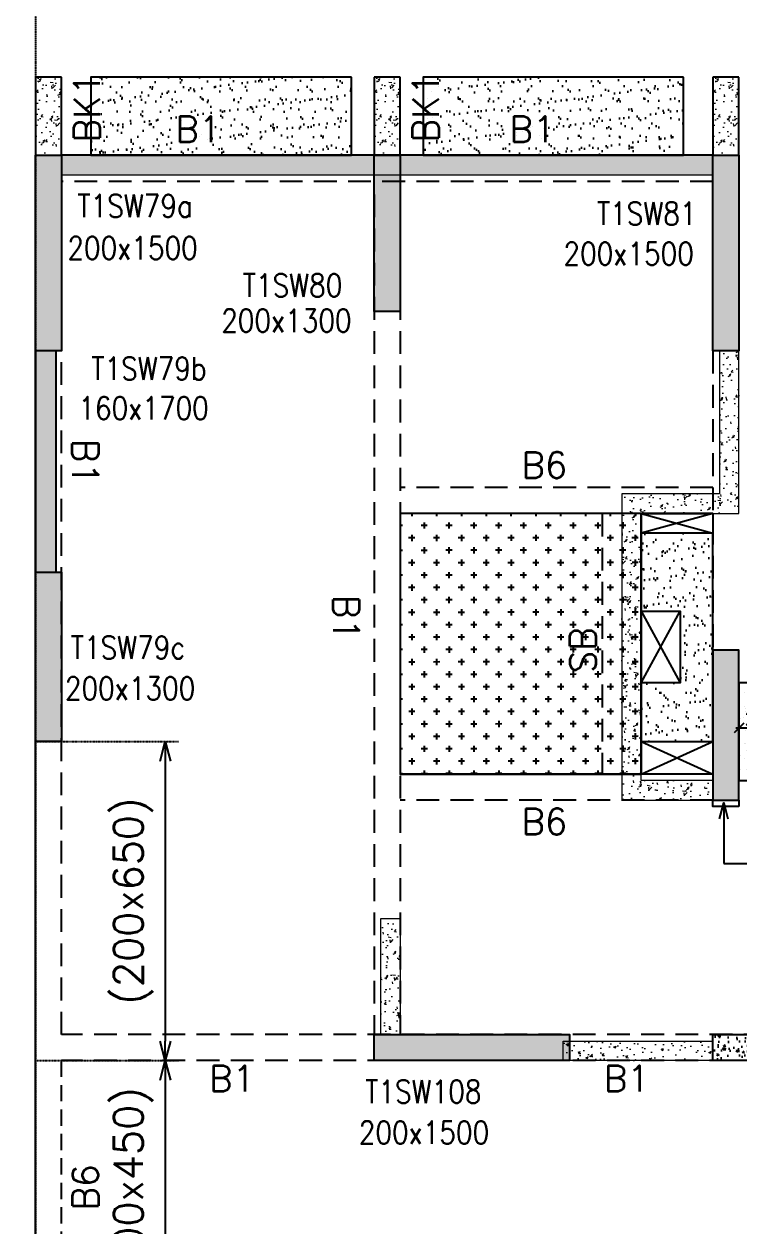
# Model space of a CAD drawing. Header units: millimetres. Extents: x 1078357 to 2594950, y -4969473 to -4636555.
# Drawn here: x 1741288 to 1746775, y -4666400 to -4657173 of the extents above; entities that cross this region are included whole.
import ezdxf

# ---------------------------------------------------------------- set-up
doc = ezdxf.new("R2010")
doc.units = ezdxf.units.MM
doc.header["$PDMODE"] = 35
for name, pattern in [('CONTINOUS', [0]), ('DOT', [0.25, 0, -0.25]), ('HIDDEN', [0.375, 0.25, -0.125]), ('New Retail block$0$CONTINOUS', [0])]:
    doc.linetypes.add(name, pattern=pattern)
doc.layers.get('0').update_dxf_attribs({"lineweight": 0})
doc.layers.get('Defpoints').update_dxf_attribs({"lineweight": 0})
for name, color, linetype, lineweight in [('A-_ANOTDIMA_D-', 6, 'Continuous', 13), ('COL. NO.', 30, 'Continuous', 25), ('COL. SIZE', 7, 'Continuous', 25), ('DIM', 9, 'Continuous', 25), ('HATCH', 8, 'Continuous', 30), ('RCC UPSTAND', 43, 'Continuous', 30), ('S-NON STR RCC WALL', 8, 'Continuous', 0)]:
    doc.layers.add(name, color=color, linetype=linetype, lineweight=lineweight)
for name, color, linetype in [('B-200x325', 201, 'HIDDEN'), ('B-200x450', 52, 'HIDDEN'), ('B-200x650', 241, 'HIDDEN'), ('B-300xSLAB THK.', 151, 'Continuous'), ('BK1-200x650', 241, 'HIDDEN'), ('DC BEAM NO.', 7, 'Continuous'), ('DROP SLAB', 8, 'Continuous'), ('EXPANSION JOINT', 10, 'HIDDEN'), ('EXPANTION JOINT', 240, 'Continuous'), ('NON STR. RCC WALL', 6, 'Continuous'), ('S-COLUMN_SHEAR WALL', 1, 'Continuous'), ('S-DIM', 2, 'Continuous'), ('S-PROJECTION', 54, 'New Retail block$0$CONTINOUS'), ('SLAB FOLD', 8, 'Continuous')]:
    doc.layers.add(name, color=color, linetype=linetype)
doc.styles.add('Roman', font='romans')
doc.styles.add('ROMANS', font='romans.shx', dxfattribs={"width": 0.85})
doc.dimstyles.new('HARESH', dxfattribs={"dimtxt": 150, "dimasz": 75, "dimexe": 0, "dimexo": 0, "dimgap": 25, "dimtad": 1, "dimdec": 0, "dimdsep": 46, "dimtxsty": 'Roman', "dimblk": 'OBLIQUE', "dimcen": 225, "dimdle": 25, "dimclrd": 2, "dimclre": 2, "dimclrt": 7, "dimadec": 8, "dimazin": 1, "dimtfac": 1, "dimtdec": 0, "dimtmove": 0, "dimatfit": 0, "dimfxl": 1, "dimlwd": -1, "dimlwe": -1, "dimarcsym": 0})

# ---------------------------------------------------------------- blocks, each defined once
blk = doc.blocks.new('_Oblique')
at = {"color": 0, "linetype": 'ByBlock', "lineweight": -2}
blk.add_line((-0.5, -0.5), (0.5, 0.5), dxfattribs=at)
blk = doc.blocks.new('*D1119')
at = {"layer": 'Defpoints', "color": 0, "linetype": 'CONTINOUS', "ltscale": 0.5, "transparency": 16777216}
for p in [(1741374.9, -4656167.2, 2.8), (1741374.9, -4656217.6), (1741199.9, -4658180.5, 0)]:
    blk.add_point(p, dxfattribs=at)
at = {"layer": 'EXPANTION JOINT', "color": 2, "linetype": 'DOT', "ltscale": 0.5, "transparency": 16777216}
for p, q in [((1741199.9, -4658180.5), (1741199.9, -4656117.6)), ((1741374.9, -4656167.2), (1741374.9, -4656317.6))]:
    blk.add_line(p, q, dxfattribs=at)
at = {"layer": 'EXPANTION JOINT', "color": 2, "linetype": 'CONTINOUS', "ltscale": 0.5, "transparency": 16777216}
for p, q in [((1741199.9, -4656217.6), (1741049.9, -4656217.6)), ((1741199.9, -4656217.6), (1741374.9, -4656217.6)), ((1741374.9, -4656217.6), (1744739.2, -4656217.6))]:
    blk.add_line(p, q, dxfattribs=at)
at = {"layer": 'EXPANTION JOINT', "color": 2, "linetype": 'CONTINOUS', "ltscale": 0.5, "transparency": 16777216, "xscale": 150, "yscale": 150, "zscale": 150}
blk.add_blockref('_Oblique', (1741199.9, -4656217.6), dxfattribs=at)
at = {"layer": 'EXPANTION JOINT', "color": 2, "linetype": 'CONTINOUS', "ltscale": 0.5, "transparency": 16777216, "xscale": 150, "yscale": 150, "zscale": 150, "rotation": 180}
blk.add_blockref('_Oblique', (1741374.9, -4656217.6), dxfattribs=at)
at = {"layer": 'EXPANTION JOINT', "color": 7, "linetype": 'CONTINOUS', "ltscale": 0.5, "transparency": 16777216, "char_height": 225, "attachment_point": 5, "style": 'Roman'}
for s, insert in [('175mm', (1743207, -4656030.1)), ('EXPANSION JOINT ', (1743207, -4656405.1))]:
    blk.add_mtext(s, dxfattribs=dict(at, insert=insert))
blk = doc.blocks.new('*D1120')
at = {"layer": 'Defpoints', "color": 0, "linetype": 'CONTINOUS', "ltscale": 0.5, "transparency": 16777216}
for p in [(1741374.9, -4656167.2, 2.8), (1741374.9, -4656217.6), (1741199.9, -4658180.5, 0)]:
    blk.add_point(p, dxfattribs=at)
at = {"layer": 'EXPANTION JOINT', "color": 2, "linetype": 'DOT', "ltscale": 0.5, "transparency": 16777216}
for p, q in [((1741199.9, -4658180.5), (1741199.9, -4656117.6)), ((1741374.9, -4656167.2), (1741374.9, -4656317.6))]:
    blk.add_line(p, q, dxfattribs=at)
at = {"layer": 'EXPANTION JOINT', "color": 2, "linetype": 'CONTINOUS', "ltscale": 0.5, "transparency": 16777216}
for p, q in [((1741199.9, -4656217.6), (1741049.9, -4656217.6)), ((1741199.9, -4656217.6), (1741374.9, -4656217.6)), ((1741374.9, -4656217.6), (1744739.2, -4656217.6))]:
    blk.add_line(p, q, dxfattribs=at)
at = {"layer": 'EXPANTION JOINT', "color": 2, "linetype": 'CONTINOUS', "ltscale": 0.5, "transparency": 16777216, "xscale": 150, "yscale": 150, "zscale": 150}
blk.add_blockref('_Oblique', (1741199.9, -4656217.6), dxfattribs=at)
at = {"layer": 'EXPANTION JOINT', "color": 2, "linetype": 'CONTINOUS', "ltscale": 0.5, "transparency": 16777216, "xscale": 150, "yscale": 150, "zscale": 150, "rotation": 180}
blk.add_blockref('_Oblique', (1741374.9, -4656217.6), dxfattribs=at)
at = {"layer": 'EXPANTION JOINT', "color": 7, "linetype": 'CONTINOUS', "ltscale": 0.5, "transparency": 16777216, "char_height": 225, "attachment_point": 5, "style": 'Roman'}
for s, insert in [('175mm', (1743207, -4656030.1)), ('EXPANSION JOINT ', (1743207, -4656405.1))]:
    blk.add_mtext(s, dxfattribs=dict(at, insert=insert))
blk = doc.blocks.new('_Open30')
at = {"color": 0, "linetype": 'ByBlock', "lineweight": -2}
for p, q in [((-1, 0.268), (0, 0)), ((0, 0), (-1, -0.268)), ((0, 0), (-1, 0))]:
    blk.add_line(p, q, dxfattribs=at)
blk = doc.blocks.new('*D1132')
at = {"layer": 'Defpoints', "color": 0, "linetype": 'CONTINOUS', "ltscale": 0.5, "transparency": 16777216}
for p in [(1741374.9, -4662680.8, 0), (1741374.9, -4665130.8, 0), (1742372, -4665130.8)]:
    blk.add_point(p, dxfattribs=at)
at = {"layer": 'S-DIM', "color": 2, "linetype": 'DOT', "ltscale": 0.5, "transparency": 16777216}
for p, q in [((1741374.9, -4662680.8), (1742472, -4662680.8)), ((1741374.9, -4665130.8), (1742472, -4665130.8))]:
    blk.add_line(p, q, dxfattribs=at)
at = {"layer": 'S-DIM', "color": 2, "linetype": 'CONTINOUS', "ltscale": 0.5, "transparency": 16777216}
blk.add_line((1742372, -4662830.8), (1742372, -4664980.8), dxfattribs=at)
at = {"layer": 'S-DIM', "color": 2, "linetype": 'CONTINOUS', "ltscale": 0.5, "transparency": 16777216, "xscale": 150, "yscale": 150, "zscale": 150}
for p, rotation in [((1742372, -4662680.8), 90), ((1742372, -4665130.8), 270)]:
    blk.add_blockref('_Open30', p, dxfattribs=dict(at, rotation=rotation))
at = {"layer": 'S-DIM', "color": 7, "linetype": 'CONTINOUS', "ltscale": 0.5, "transparency": 16777216, "insert": (1742125.5, -4663905.8), "char_height": 225, "attachment_point": 5, "rotation": 90, "style": 'Roman'}
blk.add_mtext('(200x650)', dxfattribs=at)
blk = doc.blocks.new('*D1134')
at = {"layer": 'Defpoints', "color": 0, "linetype": 'CONTINOUS', "ltscale": 0.5, "transparency": 16777216}
for p in [(1741374.9, -4665130.9, 0), (1741374.9, -4667130.9, 0), (1742372, -4667130.9)]:
    blk.add_point(p, dxfattribs=at)
at = {"layer": 'S-DIM', "color": 2, "linetype": 'DOT', "ltscale": 0.5, "transparency": 16777216}
for p, q in [((1741374.9, -4665130.9), (1742472, -4665130.9)), ((1741374.9, -4667130.9), (1742472, -4667130.9))]:
    blk.add_line(p, q, dxfattribs=at)
at = {"layer": 'S-DIM', "color": 2, "linetype": 'CONTINOUS', "ltscale": 0.5, "transparency": 16777216}
blk.add_line((1742372, -4665280.9), (1742372, -4666980.9), dxfattribs=at)
at = {"layer": 'S-DIM', "color": 2, "linetype": 'CONTINOUS', "ltscale": 0.5, "transparency": 16777216, "xscale": 150, "yscale": 150, "zscale": 150}
for p, rotation in [((1742372, -4665130.9), 90), ((1742372, -4667130.9), 270)]:
    blk.add_blockref('_Open30', p, dxfattribs=dict(at, rotation=rotation))
at = {"layer": 'S-DIM', "color": 7, "linetype": 'CONTINOUS', "ltscale": 0.5, "transparency": 16777216, "insert": (1742125.5, -4666130.9), "char_height": 225, "attachment_point": 5, "rotation": 90, "style": 'Roman'}
blk.add_mtext('(200x450)', dxfattribs=at)
blk = doc.blocks.new('*D1409')
at = {"layer": 'Defpoints', "color": 0, "ltscale": 700, "transparency": 16777216}
for p in [(1746774.7, -4662578.2), (1746774.7, -4662980.3, 0), (1747449.3, -4662980.3, 0)]:
    blk.add_point(p, dxfattribs=at)
at = {"layer": 'DIM', "color": 2, "ltscale": 700, "transparency": 16777216}
for p, q in [((1747474.3, -4662578.2), (1746749.7, -4662578.2)), ((1746774.7, -4662980.3), (1746774.7, -4662578.2)), ((1747449.3, -4662980.3), (1747449.3, -4662578.2))]:
    blk.add_line(p, q, dxfattribs=at)
at = {"layer": 'DIM', "color": 2, "ltscale": 700, "transparency": 16777216, "xscale": 75, "yscale": 75, "zscale": 75, "rotation": 180}
blk.add_blockref('_Oblique', (1746774.7, -4662578.2), dxfattribs=at)
at = {"layer": 'DIM', "color": 2, "ltscale": 700, "transparency": 16777216, "xscale": 75, "yscale": 75, "zscale": 75}
blk.add_blockref('_Oblique', (1747449.3, -4662578.2), dxfattribs=at)
at = {"layer": 'DIM', "color": 7, "ltscale": 700, "transparency": 16777216, "insert": (1747112, -4662503.2), "char_height": 150, "attachment_point": 5, "style": 'Roman'}
blk.add_mtext('{\\H0.666667x;200x650}', dxfattribs=at)
blk = doc.blocks.new('G$CD63B60BD')
at = {"layer": 'COL. NO.', "linetype": 'Continuous', "style": 'ROMANS', "width": 0.85}
for s, p in [('T1SW79a', (45047, 15424.4, 0)), ('T1SW81', (49034.4, 15365.8, -320.4)), ('T1SW80', (46315.9, 14814.6, -320.4)), ('T1SW79b', (45153.7, 14175.9, 0)), ('T1SW79c', (44996, 12034.4, 0)), ('T1SW108', (47256.1, 8624.3, -320.4))]:
    blk.add_text(s, height=175, dxfattribs=at).set_placement(p)
at = {"layer": 'COL. SIZE', "linetype": 'Continuous', "style": 'ROMANS', "width": 0.85}
for s, p in [('200x1500', (44970.2, 15101.1, 0)), ('200x1500', (48777.9, 15057.7, -320.4)), ('200x1300', (46151, 14543.5, -320.4)), ('160x1700', (45054.7, 13871.5, 0)), ('200x1300', (44951.3, 11720.3, 0)), ('200x1500', (47207, 8310.8, -320.4))]:
    blk.add_text(s, height=175, dxfattribs=at).set_placement(p)

msp = doc.modelspace()

# ---------------------------------------------------------------- hatches: boundary and pattern name
at = {"layer": 'DROP SLAB'}
h = msp.add_hatch(dxfattribs=at)
h.set_pattern_fill('CROSS', color=8, scale=15, angle=0.03079)
h.set_pattern_definition([(180.03079016, (-1567767.08, 9379525.57), (-95.1987999, -95.3011726), [47.625, -142.875]), (270.03079016, (-1567790.905, 9379549.37), (95.3011726, -95.1987999), [47.625, -142.875])])
h.paths.add_polyline_path([(1746024.7, -4660931.2), (1744174.6, -4660931.2), (1744174.6, -4662931), (1746024.7, -4662931)])
at = {"layer": 'HATCH'}
h = msp.add_hatch(dxfattribs=at)
h.set_pattern_fill('AR-SAND', color=8, scale=3, angle=179.97015)
h.set_pattern_definition([(37.4701541, (-1175258.67, 9329389.39), (-4.7236114, 146.8264517), [0, -115.824, 0, -129.54, 0, -123.825]), (7.4701541, (-1175258.67, 9329389.4), (134.9689868, 214.9772528), [0, -62.484, 0, -104.394, 0, -40.005]), (327.4701541, (-1175352.4, 9329389.44), (237.2979035, 0.3075449), [0, -38.1, 0, -137.16, 0, -179.07]), (317.4701541, (-1175352.4, 9329389.44), (229.1017424, 66.759465), [0, -19.05, 0, -89.916, 0, -102.87])])
h.paths.add_polyline_path([(1743799.9, -4657580.9), (1741799.9, -4657580.9), (1741799.9, -4658180.8), (1743799.9, -4658180.8)])
h = msp.add_hatch(dxfattribs=at)
h.set_pattern_fill('AR-SAND', color=8, scale=3, angle=179.97015)
h.set_pattern_definition([(37.4701541, (-1177808.67, 9329389.39), (-4.7236114, 146.8264517), [0, -115.824, 0, -129.54, 0, -123.825]), (7.4701541, (-1177808.67, 9329389.4), (134.9689868, 214.9772528), [0, -62.484, 0, -104.394, 0, -40.005]), (327.4701541, (-1177902.4, 9329389.44), (237.2979035, 0.3075449), [0, -38.1, 0, -137.16, 0, -179.07]), (317.4701541, (-1177902.4, 9329389.44), (229.1017424, 66.759465), [0, -19.05, 0, -89.916, 0, -102.87])])
h.paths.add_polyline_path([(1746349.9, -4657580.9), (1744349.9, -4657580.9), (1744349.9, -4658180.8), (1746349.9, -4658180.8)])
h = msp.add_hatch(dxfattribs=at)
h.set_pattern_fill('AR-SAND', color=8, scale=3, angle=0.02985)
h.set_pattern_definition([(37.47015413, (-3285459.11, 18697427.86), (-4.72361136, 146.8264517), [0, -115.824, 0, -129.54, 0, -123.825]), (7.4701541, (-3285459.1, 18697427.86), (134.9689868, 214.9772528), [0, -62.484, 0, -104.394, 0, -40.005]), (327.4701541, (-3285552.83, 18697427.9), (237.2979035, 0.3075449), [0, -38.1, 0, -137.16, 0, -179.07]), (317.4701541, (-3285552.83, 18697427.9), (229.1017424, 66.759465), [0, -19.05, 0, -89.916, 0, -102.87])])
h.paths.add_polyline_path([(1746573.9, -4661080.8), (1746023.9, -4661080.8), (1746023.9, -4661680.8), (1746323.9, -4661680.8), (1746323.9, -4662230.8), (1746023.9, -4662230.7), (1746023.9, -4662680.8), (1746573.9, -4662680.8)])
h = msp.add_hatch(dxfattribs=at)
h.set_pattern_fill('AR-SAND', color=8, scale=3, angle=179.97015)
h.set_pattern_definition([(37.4701541, (-2275033.3, 14013358.54), (-4.72361136, 146.8264517), [0, -115.824, 0, -129.54, 0, -123.825]), (7.4701541, (-2275033.3, 14013358.54), (134.9689868, 214.9772528), [0, -62.484, 0, -104.394, 0, -40.005]), (327.4701541, (-2275127.02, 14013358.59), (237.2979035, 0.3075449), [0, -38.1, 0, -137.16, 0, -179.07]), (317.4701541, (-2275127.02, 14013358.6), (229.1017424, 66.759465), [0, -19.05, 0, -89.916, 0, -102.87])])
h.paths.add_polyline_path([(1749224.7, -4662230.8), (1746774.7, -4662230.8), (1746775, -4662980.8), (1749225, -4662980.8)])
at = {"layer": 'RCC UPSTAND'}
h = msp.add_hatch(dxfattribs=at)
h.set_pattern_fill('AR-CONC', color=8, scale=20, angle=90)
h.set_pattern_definition([(140, (-1448750.34, -7202350.42), (12.550427, 143.4520365), [15, -165]), (85, (-1448750.34, -7202350.42), (-150.438427, -27.7502667), [12, -132]), (190.4514445, (-1448749.3, -7202338.47), (-137.887998, 115.7017693), [12.7480384, -140.2284224]), (136.1842, (-1448790.34, -7202350.42), (33.103856, 213.448266), [22.5, -247.5]), (186.6356355, (-1448787.58, -7202332.63), (-194.82372, 186.932389), [19.122068, -210.342752]), (81.184164, (-1448790.34, -7202350.42), (-194.82372, 186.932389), [18, -198]), (111, (-1448780.34, -7202330.42), (80.523778, 119.3814104), [15, -165]), (56, (-1448780.34, -7202330.42), (-145.030009, 48.6630664), [12, -132]), (161.4514447, (-1448773.63, -7202320.47), (-64.5062306, 168.0444753), [12.748038, -140.2284224]), (127.5, (-1448750.344, -7202350.42), (-66.57877077, 2.43197106), [0, -130.4, 0, -134, 0, -132.5]), (97.5, (-1448750.344, -7202350.42), (-78.8823424, 52.6139075), [0, -76.4, 0, -127.4, 0, -50.5]), (57.5, (-1448750.344, -7202395.02), (4.51097435, 106.7644872), [0, -50, 0, -156, 0, -207]), (47.5, (-1448750.34, -7202415.02), (-20.0209965, 116.6372339), [0, -65, 0, -103.6, 0, -147])])
h.paths.add_polyline_path([(1746574.7, -4664930.8), (1747249.7, -4664930.8), (1747249.7, -4665130.8), (1746574.7, -4665130.8)])
at = {"layer": 'S-COLUMN_SHEAR WALL', "lineweight": 25}
h = msp.add_hatch(color=1, dxfattribs=at)
h.dxf.hatch_style = 1
h.paths.add_polyline_path([(1741374.7, -4658180.9), (1741574.7, -4658180.9), (1741574.7, -4659680.8), (1741374.7, -4659680.8)])
h = msp.add_hatch(color=1, dxfattribs=at)
h.dxf.hatch_style = 1
h.paths.add_polyline_path([(1743974.7, -4659380.9), (1744174.7, -4659380.9), (1744174.7, -4658180.9), (1743974.7, -4658180.9)])
h = msp.add_hatch(color=1, dxfattribs=at)
h.dxf.hatch_style = 1
h.paths.add_polyline_path([(1746574.7, -4658180.9), (1746774.7, -4658180.9), (1746774.7, -4659680.8), (1746574.7, -4659680.8)])
at = {"layer": 'S-COLUMN_SHEAR WALL', "lineweight": 25, "extrusion": (-1.00316e-06, -2.11765e-11, 1)}
h = msp.add_hatch(color=1, dxfattribs=at)
h.dxf.hatch_style = 1
h.paths.add_polyline_path([(1741374.7, -4661380.7), (1741534.7, -4661380.7), (1741534.7, -4659680.7), (1741374.7, -4659680.7)])
at = {"layer": 'S-COLUMN_SHEAR WALL', "lineweight": 25}
h = msp.add_hatch(color=1, dxfattribs=at)
h.dxf.hatch_style = 1
h.paths.add_polyline_path([(1741574.7, -4662680.8), (1741374.7, -4662680.8), (1741374.7, -4661380.8), (1741574.7, -4661380.8)])
h = msp.add_hatch(color=1, dxfattribs=at)
h.dxf.hatch_style = 1
h.paths.add_polyline_path([(1746574.7, -4663130.9), (1746774.7, -4663130.9), (1746774.7, -4661980.9), (1746574.7, -4661980.9)])
h = msp.add_hatch(color=1, dxfattribs=at)
h.dxf.hatch_style = 1
h.paths.add_polyline_path([(1743974.7, -4664930.8), (1745474.7, -4664930.8), (1745474.7, -4665130.8), (1743974.7, -4665130.8)])
at = {"layer": 'S-NON STR RCC WALL'}
h = msp.add_hatch(dxfattribs=at)
h.set_pattern_fill('AR-CONC', color=256, angle=180)
h.set_pattern_definition([(50, (-6792470.12, 32897507.41), (182.184669, -15.93908554), [19.05, -209.55]), (355, (-6792470.12, 32897507.4), (-35.2434214, 191.0568452), [15.24, -167.6405842]), (100.4514447, (-6792454.94, 32897506.08), (146.9412471, 175.1177519), [16.1900088, -178.0902446]), (46.1842, (-6792470.12, 32897558.2), (271.0790409, -42.0423279), [28.575, -314.325]), (96.6355576, (-6792447.53, 32897554.7), (237.404134, 247.4261246), [24.2850231, -267.1356082]), (351.1841512, (-6792470.12, 32897558.2), (237.404134, 247.4261246), [22.859967, -251.459732]), (21, (-6792444.72, 32897545.51), (151.61439127, -102.2651982), [19.05, -209.55]), (326, (-6792444.72, 32897545.5), (61.80202835, 184.1879661), [15.24, -167.64]), (71.451445, (-6792432.09, 32897536.99), (213.4164193, 81.9227689), [16.1900088, -178.0899376]), (37.5, (-6792470.124, 32897507.41), (3.08860325, 84.55503887), [0, -165.608, 0, -170.18, 0, -168.275]), (7.5, (-6792470.12, 32897507.41), (66.8196625, 100.18057482), [0, -97.028, 0, -161.798, 0, -64.135]), (327.5, (-6792526.766, 32897507.41), (135.59059517, -5.72874399), [0, -63.5, 0, -198.12, 0, -262.89]), (317.5, (-6792552.17, 32897507.41), (148.1291814, 25.42649103), [0, -82.55, 0, -131.572, 0, -186.69])])
h.paths.add_polyline_path([(1741574.6, -4658180.8), (1741574.6, -4657580.8), (1741374.7, -4657580.8), (1741374.7, -4658180.8), (1741574.6, -4658180.8)], is_closed=False)
h = msp.add_hatch(dxfattribs=at)
h.set_pattern_fill('AR-CONC', color=256, angle=180)
h.set_pattern_definition([(50, (-6789870.1, 32897507.36), (182.184669, -15.93908554), [19.05, -209.55]), (355, (-6789870.1, 32897507.36), (-35.2434214, 191.0568452), [15.24, -167.6405842]), (100.4514447, (-6789854.92, 32897506.04), (146.9412471, 175.1177519), [16.1900088, -178.0902446]), (46.1842, (-6789870.1, 32897558.16), (271.0790409, -42.0423279), [28.575, -314.325]), (96.6355576, (-6789847.51, 32897554.66), (237.404134, 247.4261246), [24.2850231, -267.1356082]), (351.1841512, (-6789870.1, 32897558.16), (237.404134, 247.4261246), [22.859967, -251.459732]), (21, (-6789844.7, 32897545.46), (151.61439127, -102.2651982), [19.05, -209.55]), (326, (-6789844.7, 32897545.46), (61.80202835, 184.1879661), [15.24, -167.64]), (71.451445, (-6789832.07, 32897536.94), (213.4164193, 81.9227689), [16.1900088, -178.0899376]), (37.5, (-6789870.104, 32897507.364), (3.08860325, 84.55503887), [0, -165.608, 0, -170.18, 0, -168.275]), (7.5, (-6789870.1, 32897507.36), (66.8196625, 100.18057482), [0, -97.028, 0, -161.798, 0, -64.135]), (327.5, (-6789926.746, 32897507.364), (135.59059517, -5.72874399), [0, -63.5, 0, -198.12, 0, -262.89]), (317.5, (-6789952.15, 32897507.36), (148.1291814, 25.42649103), [0, -82.55, 0, -131.572, 0, -186.69])])
h.paths.add_polyline_path([(1744174.7, -4658180.8), (1744174.7, -4657580.8), (1743974.7, -4657580.8), (1743974.7, -4658180.8), (1744174.7, -4658180.8)], is_closed=False)
h = msp.add_hatch(dxfattribs=at)
h.set_pattern_fill('AR-CONC', color=256, angle=180)
h.set_pattern_definition([(50, (-6787270.12, 32897507.4), (182.184669, -15.93908554), [19.05, -209.55]), (355, (-6787270.12, 32897507.4), (-35.2434214, 191.0568452), [15.24, -167.6405842]), (100.4514447, (-6787254.94, 32897506.07), (146.9412471, 175.1177519), [16.1900088, -178.0902446]), (46.1842, (-6787270.12, 32897558.2), (271.0790409, -42.0423279), [28.575, -314.325]), (96.6355576, (-6787247.53, 32897554.7), (237.404134, 247.4261246), [24.2850231, -267.1356082]), (351.1841512, (-6787270.12, 32897558.2), (237.404134, 247.4261246), [22.859967, -251.459732]), (21, (-6787244.72, 32897545.5), (151.61439127, -102.2651982), [19.05, -209.55]), (326, (-6787244.72, 32897545.5), (61.80202835, 184.1879661), [15.24, -167.64]), (71.451445, (-6787232.09, 32897536.98), (213.4164193, 81.9227689), [16.1900088, -178.0899376]), (37.5, (-6787270.124, 32897507.4), (3.08860325, 84.55503887), [0, -165.608, 0, -170.18, 0, -168.275]), (7.5, (-6787270.12, 32897507.4), (66.8196625, 100.18057482), [0, -97.028, 0, -161.798, 0, -64.135]), (327.5, (-6787326.766, 32897507.4), (135.59059517, -5.72874399), [0, -63.5, 0, -198.12, 0, -262.89]), (317.5, (-6787352.17, 32897507.4), (148.1291814, 25.42649103), [0, -82.55, 0, -131.572, 0, -186.69])])
h.paths.add_polyline_path([(1746774.6, -4658180.8), (1746774.6, -4657580.8), (1746574.7, -4657580.8), (1746574.7, -4658180.8), (1746774.6, -4658180.8)], is_closed=False)
h = msp.add_hatch(dxfattribs=at)
h.set_pattern_fill('AR-CONC', color=256)
h.set_pattern_definition([(50, (-5739970.31, 27975610.97), (182.184669, -15.93908554), [19.05, -209.55]), (355, (-5739970.31, 27975610.97), (-35.2434214, 191.0568452), [15.24, -167.6405842]), (100.4514447, (-5739955.13, 27975609.64), (146.9412471, 175.1177519), [16.1900088, -178.0902446]), (46.1842, (-5739970.31, 27975661.77), (271.0790409, -42.042328), [28.575, -314.325]), (96.6355576, (-5739947.72, 27975658.27), (237.404134, 247.4261246), [24.2850231, -267.1356082]), (351.1841512, (-5739970.3, 27975661.77), (237.404134, 247.4261246), [22.859967, -251.459732]), (21, (-5739944.91, 27975649.07), (151.6143913, -102.2651982), [19.05, -209.55]), (326, (-5739944.91, 27975649.07), (61.8020283, 184.1879661), [15.24, -167.64]), (71.451445, (-5739932.28, 27975640.55), (213.4164193, 81.9227689), [16.1900088, -178.0899376]), (37.5, (-5739970.31, 27975610.97), (3.08860325, 84.55503887), [0, -165.608, 0, -170.18, 0, -168.275]), (7.5, (-5739970.31, 27975610.97), (66.8196625, 100.18057482), [0, -97.028, 0, -161.798, 0, -64.135]), (327.5, (-5740026.954, 27975610.97), (135.59059517, -5.72874399), [0, -63.5, 0, -198.12, 0, -262.89]), (317.5, (-5740052.35, 27975610.97), (148.1291814, 25.42649103), [0, -82.55, 0, -131.572, 0, -186.69])])
h.paths.add_polyline_path([(1746571.9, -4658180.9), (1741574.9, -4658180.9), (1741574.9, -4658330.9), (1746571.9, -4658330.9)])
h = msp.add_hatch(dxfattribs=at)
h.set_pattern_fill('AR-CONC', color=256)
h.set_pattern_definition([(50, (-4642745.6, 23291591.78), (182.184669, -15.9390855), [19.05, -209.55]), (355, (-4642745.6, 23291591.78), (-35.2434214, 191.0568452), [15.24, -167.6405842]), (100.4514447, (-4642730.41, 23291590.45), (146.9412471, 175.1177519), [16.1900088, -178.0902446]), (46.1842, (-4642745.6, 23291642.58), (271.0790409, -42.042328), [28.575, -314.325]), (96.6355576, (-4642723, 23291639.08), (237.404134, 247.4261246), [24.2850231, -267.1356082]), (351.1841512, (-4642745.6, 23291642.58), (237.404134, 247.4261246), [22.859967, -251.459732]), (21, (-4642720.2, 23291629.88), (151.6143913, -102.2651982), [19.05, -209.55]), (326, (-4642720.2, 23291629.88), (61.8020283, 184.1879661), [15.24, -167.64]), (71.451445, (-4642707.56, 23291621.36), (213.4164193, 81.9227689), [16.1900088, -178.0899376]), (37.5, (-4642745.6, 23291591.78), (3.08860325, 84.55503887), [0, -165.608, 0, -170.18, 0, -168.275]), (7.5, (-4642745.6, 23291591.78), (66.8196625, 100.18057482), [0, -97.028, 0, -161.798, 0, -64.135]), (327.5, (-4642802.24, 23291591.78), (135.59059517, -5.728744), [0, -63.5, 0, -198.12, 0, -262.89]), (317.5, (-4642827.64, 23291591.78), (148.1291814, 25.42649103), [0, -82.55, 0, -131.572, 0, -186.69])])
h.paths.add_polyline_path([(1745874.9, -4660780.9), (1745874.9, -4663130.9), (1746574.9, -4663130.9), (1746574.9, -4662980.9), (1746024.9, -4662980.9), (1746024.9, -4660930.9), (1746774.9, -4660930.9), (1746774.9, -4659680.8), (1746624.9, -4659680.8), (1746624.9, -4660780.9)])
h = msp.add_hatch(dxfattribs=at)
h.set_pattern_fill('AR-CONC', color=256, angle=180)
h.set_pattern_definition([(50, (-5707510.06, 27975610.96), (182.184669, -15.93908554), [19.05, -209.55]), (355, (-5707510.06, 27975610.96), (-35.2434214, 191.0568452), [15.24, -167.6405842]), (100.4514447, (-5707494.88, 27975609.63), (146.9412471, 175.1177519), [16.1900088, -178.0902446]), (46.1842, (-5707510.06, 27975661.76), (271.0790409, -42.042328), [28.575, -314.325]), (96.6355576, (-5707487.47, 27975658.26), (237.404134, 247.4261246), [24.2850231, -267.1356082]), (351.1841512, (-5707510.06, 27975661.76), (237.404134, 247.4261246), [22.859967, -251.459732]), (21, (-5707484.66, 27975649.06), (151.6143913, -102.2651982), [19.05, -209.55]), (326, (-5707484.66, 27975649.06), (61.8020283, 184.1879661), [15.24, -167.64]), (71.451445, (-5707472.02, 27975640.54), (213.4164193, 81.9227689), [16.1900088, -178.0899376]), (37.5, (-5707510.06, 27975610.96), (3.08860325, 84.55503887), [0, -165.608, 0, -170.18, 0, -168.275]), (7.5, (-5707510.06, 27975610.96), (66.8196625, 100.18057482), [0, -97.028, 0, -161.798, 0, -64.135]), (327.5, (-5707566.7, 27975610.96), (135.59059517, -5.72874399), [0, -63.5, 0, -198.12, 0, -262.89]), (317.5, (-5707592.1, 27975610.96), (148.1291814, 25.42649103), [0, -82.55, 0, -131.572, 0, -186.69])])
h.paths.add_polyline_path([(1744024.9, -4664040.9), (1744174.9, -4664040.9), (1744174.9, -4664930.8), (1744024.9, -4664930.8)])
at = {"layer": 'S-NON STR RCC WALL', "ltscale": 700}
h = msp.add_hatch(dxfattribs=at)
h.set_pattern_fill('AR-CONC', color=256)
h.set_pattern_definition([(50, (621333.79, -36935.67), (182.184669, -15.9390855), [19.05, -209.55]), (355, (621333.79, -36935.67), (-35.2434214, 191.056845), [15.24, -167.640584]), (100.4514447, (621348.97, -36937), (146.941247, 175.117752), [16.190009, -178.0902446]), (46.1842, (621333.79, -36884.87), (271.079041, -42.042328), [28.575, -314.325]), (96.6355576, (621356.38, -36888.37), (237.404134, 247.426125), [24.285023, -267.135608]), (351.184151, (621333.79, -36884.87), (237.404134, 247.426125), [22.859967, -251.459732]), (21, (621359.19, -36897.57), (151.6143913, -102.265198), [19.05, -209.55]), (326, (621359.19, -36897.57), (61.802028, 184.187966), [15.24, -167.64]), (71.451445, (621371.82, -36906.1), (213.416419, 81.922769), [16.190009, -178.0899376]), (37.5, (621333.786, -36935.67), (3.08860325, 84.5550389), [0, -165.608, 0, -170.18, 0, -168.275]), (7.5, (621333.79, -36935.67), (66.8196625, 100.1805748), [0, -97.028, 0, -161.798, 0, -64.135]), (327.5, (621277.144, -36935.67), (135.5905952, -5.728744), [0, -63.5, 0, -198.12, 0, -262.89]), (317.5, (621251.74, -36935.67), (148.1291814, 25.426491), [0, -82.55, 0, -131.572, 0, -186.69])])
h.paths.add_polyline_path([(1745424.9, -4664980.9), (1746574.9, -4664980.9), (1746574.9, -4665130.9), (1745424.9, -4665130.9)])

# ---------------------------------------------------------------- linework, layer by layer
at = {"layer": 'B-200x325', "ltscale": 700}
for p, q in [((1746574.6, -4660731.2, 0), (1744174.7, -4660731.2, 0)), ((1746574.4, -4663131, 0), (1744174.6, -4663131, 0))]:
    msp.add_line(p, q, dxfattribs=at)
at = {"layer": 'B-200x325', "linetype": 'Continuous', "ltscale": 700}
for p, q in [((1746574.6, -4660931.2, 0), (1744174.7, -4660931.2, 0)), ((1746574.4, -4662931, 0), (1744174.6, -4662931, 0))]:
    msp.add_line(p, q, dxfattribs=at)
at = {"layer": 'B-200x450', "linetype": 'Continuous', "ltscale": 500}
msp.add_line((1741374.9, -4667130.9, 0), (1741374.9, -4665130.9, 0), dxfattribs=at)
at = {"layer": 'B-200x450', "linetype": 'HIDDEN', "ltscale": 500}
msp.add_line((1741574.9, -4667130.9, 0), (1741574.9, -4665130.8, 0), dxfattribs=at)
at = {"layer": 'B-200x650', "linetype": 'CONTINOUS', "ltscale": 700}
for p, q in [((1741574.6, -4657580.8, 0), (1741374.6, -4657580.8, 0)), ((1741374.6, -4657580.8, 0), (1741374.7, -4658180.8, 0)), ((1741574.6, -4658180.8, 0), (1741574.6, -4657580.8, 0)), ((1744174.6, -4657580.8, 0), (1743974.6, -4657580.8, 0)), ((1743974.6, -4657580.8, 0), (1743974.7, -4658180.8, 0)), ((1744174.6, -4658180.8, 0), (1744174.6, -4657580.8, 0)), ((1746774.6, -4657580.8, 0), (1746574.6, -4657580.8, 0)), ((1746574.6, -4657580.8, 0), (1746574.7, -4658180.8, 0)), ((1746774.6, -4658180.8, 0), (1746774.6, -4657580.8, 0)), ((1746574.9, -4658180.8, 0), (1741574.9, -4658180.8, 0)), ((1741374.9, -4665130.9, 0), (1741374.9, -4659680.8, 0)), ((1741374.9, -4662180.9, 0), (1741374.9, -4662180.9, 0))]:
    msp.add_line(p, q, dxfattribs=at)
at = {"layer": 'B-200x650', "linetype": 'HIDDEN', "ltscale": 700}
for p, q in [((1746574.9, -4658380.8, 0), (1741574.9, -4658380.8, 0)), ((1743974.9, -4658480.9, 0), (1743974.9, -4664930.8, 0)), ((1744174.9, -4658480.9, 0), (1744174.9, -4664930.8, 0)), ((1741574.9, -4664930.8, 0), (1741574.9, -4659680.8, 0)), ((1746574.9, -4659680.8, 0), (1746574.9, -4662180.9, 0)), ((1747249.7, -4664930.8, 0), (1741574.9, -4664930.8, 0)), ((1747249.7, -4665130.8, 0), (1741574.9, -4665130.8, 0))]:
    msp.add_line(p, q, dxfattribs=at)
at = {"layer": 'B-200x650', "ltscale": 700}
msp.add_line((1741374.9, -4661980.9, 0), (1741374.9, -4661980.9, 0), dxfattribs=at)
at = {"layer": 'B-300xSLAB THK.', "linetype": 'HIDDEN', "ltscale": 700}
msp.add_line((1745724.2, -4660931.2, 0), (1745724.2, -4662931, 0), dxfattribs=at)
at = {"layer": 'B-300xSLAB THK.', "linetype": 'ByBlock', "ltscale": 700}
msp.add_line((1746024.2, -4660931.2, 0), (1746024.2, -4662931, 0), dxfattribs=at)
at = {"layer": 'BK1-200x650', "linetype": 'Continuous', "ltscale": 700, "elevation": 0}
msp.add_lwpolyline([(1746774.9, -4663181.1), (1746574.9, -4663181.1), (1746574.9, -4663130.9), (1746774.9, -4663130.9)], close=True, dxfattribs=at)
at = {"layer": 'DROP SLAB', "color": 3, "linetype": 'CONTINOUS', "ltscale": 500}
for p, q in [((1746574.2, -4660930.8, 0), (1746024.2, -4661080.8, 0)), ((1746025, -4660931.1, 0), (1746574.2, -4661080.8, 0)), ((1746024.5, -4661680.8, 0), (1746324.6, -4662230.8, 0)), ((1746024.5, -4662230.8, 0), (1746324.6, -4661680.8, 0)), ((1746024.7, -4662680.8, 0), (1746574.5, -4662930.9, 0)), ((1746024.7, -4662930.9, 0), (1746574.7, -4662680.8, 0))]:
    msp.add_line(p, q, dxfattribs=at)
at = {"layer": 'DROP SLAB', "color": 3, "linetype": 'CONTINOUS', "ltscale": 500, "elevation": 0}
for points in [[(1746024.7, -4660931.2), (1744174.6, -4660931.2), (1744174.6, -4662931), (1746024.7, -4662931)], [(1746024.2, -4660931.1), (1746574.2, -4660931.1), (1746574.2, -4661080.8), (1746024.2, -4661080.8)], [(1746024.6, -4661680.8), (1746324.6, -4661680.8), (1746324.6, -4662230.8), (1746024.6, -4662230.8)], [(1746024.7, -4662680.8), (1746574.5, -4662680.8), (1746574.5, -4662930.9), (1746024.7, -4662930.9)]]:
    msp.add_lwpolyline(points, close=True, dxfattribs=at)
at = {"layer": 'EXPANSION JOINT'}
msp.add_line((1741374.9, -4655440.9, 0), (1741374.9, -4675773.4, 0), dxfattribs=at)
msp.add_line((1741374.9, -4655440.9, 0), (1741374.9, -4675773.4, 0), dxfattribs=at)
at = {"layer": 'NON STR. RCC WALL', "elevation": 0}
msp.add_lwpolyline([(1746574.7, -4664930.8), (1747249.7, -4664930.8), (1747249.7, -4665130.8), (1746574.7, -4665130.8)], close=True, dxfattribs=at)
at = {"layer": 'S-COLUMN_SHEAR WALL', "color": 1, "lineweight": 25, "elevation": 0}
for points in [[(1741374.7, -4658180.9), (1741574.7, -4658180.9), (1741574.7, -4659680.8), (1741374.7, -4659680.8)], [(1743974.7, -4658180.9), (1744174.7, -4658180.9), (1744174.7, -4659380.9), (1743974.7, -4659380.9)], [(1746574.7, -4658180.9), (1746774.7, -4658180.9), (1746774.7, -4659680.8), (1746574.7, -4659680.8)], [(1741574.7, -4662680.8), (1741374.7, -4662680.8), (1741374.7, -4661380.8), (1741574.7, -4661380.8)], [(1746574.7, -4663130.9), (1746774.7, -4663130.9), (1746774.7, -4661980.9), (1746574.7, -4661980.9)], [(1743974.7, -4664930.8), (1745474.7, -4664930.8), (1745474.7, -4665130.8), (1743974.7, -4665130.8)]]:
    msp.add_lwpolyline(points, close=True, dxfattribs=at)
at = {"layer": 'S-COLUMN_SHEAR WALL', "color": 1, "lineweight": 25, "extrusion": (-1.00316e-06, -2.11765e-11, 1), "elevation": -1.7}
msp.add_lwpolyline([(1741374.7, -4661380.7), (1741534.7, -4661380.7), (1741534.7, -4659680.7), (1741374.7, -4659680.7)], close=True, dxfattribs=at)
at = {"layer": 'S-NON STR RCC WALL', "elevation": 0}
for points in [[(1746571.9, -4658180.9), (1741574.9, -4658180.9), (1741574.9, -4658330.9), (1746571.9, -4658330.9)], [(1745874.9, -4660780.9), (1745874.9, -4663130.9), (1746574.9, -4663130.9), (1746574.9, -4662980.9), (1746024.9, -4662980.9), (1746024.9, -4660930.9), (1746774.9, -4660930.9), (1746774.9, -4659680.8), (1746624.9, -4659680.8), (1746624.9, -4660780.9)]]:
    msp.add_lwpolyline(points, close=True, dxfattribs=at)
at = {"layer": 'S-NON STR RCC WALL', "ltscale": 700, "elevation": 0}
for points in [[(1744024.9, -4664040.9), (1744174.9, -4664040.9), (1744174.9, -4664930.8), (1744024.9, -4664930.8)], [(1745424.9, -4664980.9), (1746574.9, -4664980.9), (1746574.9, -4665130.9), (1745424.9, -4665130.9)]]:
    msp.add_lwpolyline(points, close=True, dxfattribs=at)
at = {"layer": 'S-PROJECTION', "elevation": 0}
for points in [[(1743799.9, -4657580.9), (1741799.9, -4657580.9), (1741799.9, -4658180.8), (1743799.9, -4658180.8)], [(1746349.9, -4657580.9), (1744349.9, -4657580.9), (1744349.9, -4658180.8), (1746349.9, -4658180.8)], [(1749224.7, -4662230.8), (1746774.7, -4662230.8), (1746775, -4662980.8), (1749225, -4662980.8)]]:
    msp.add_lwpolyline(points, close=True, dxfattribs=at)
at = {"layer": 'SLAB FOLD', "color": 8, "ltscale": 1000, "elevation": 0}
msp.add_lwpolyline([(1746573.9, -4661080.8), (1746023.9, -4661080.8), (1746023.9, -4661680.8), (1746323.9, -4661680.8), (1746323.9, -4662230.8), (1746023.9, -4662230.7), (1746023.9, -4662680.8), (1746573.9, -4662680.8), (1746573.9, -4661080.8)], dxfattribs=at)

# ---------------------------------------------------------------- block references
at = {"layer": 'A-_ANOTDIMA_D-', "color": 2, "ltscale": 700}
msp.add_blockref('G$CD63B60BD', (1696650, -4674080.9, 0), dxfattribs=at)

# ---------------------------------------------------------------- texts
at = {"layer": 'B-200x325', "linetype": 'Continuous', "ltscale": 700, "style": 'ROMANS'}
for p in [(1745105.1, -4660659.1, -2.7), (1745105.1, -4663396.2, -2.7)]:
    msp.add_text('B6', height=200, rotation=0.00055, dxfattribs=at).set_placement(p)
at = {"layer": 'B-200x650', "linetype": 'CONTINOUS', "ltscale": 700, "style": 'ROMANS'}
for p in [(1741870.3, -4658080.4, 50), (1744470.3, -4658080.4, 50)]:
    msp.add_text('BK1', height=200, rotation=90, dxfattribs=at).set_placement(p)
at = {"layer": 'B-200x650', "linetype": 'HIDDEN', "ltscale": 500, "style": 'ROMANS'}
for rotation, p in [(359.99906, (1742448.2, -4658080.5, -2.7)), (359.99906, (1745013, -4658080.5, -2.7)), (269.99906, (1741658.1, -4660359.2, -2.7)), (269.99906, (1743661, -4661555.8, -2.7)), (359.99906, (1742707, -4665368, -2.7)), (359.99906, (1745736.9, -4665367.9, -2.7))]:
    msp.add_text('B1', height=200, rotation=rotation, dxfattribs=at).set_placement(p)
at = {"layer": 'B-300xSLAB THK.', "linetype": 'Continuous', "ltscale": 700, "style": 'ROMANS'}
msp.add_text('SB', height=200, rotation=90.00094, dxfattribs=at).set_placement((1745677.4, -4662155.5, -2.7))
at = {"layer": 'DC BEAM NO.', "linetype": 'HIDDEN', "ltscale": 500, "style": 'ROMANS'}
msp.add_text('B6', height=200, rotation=90, dxfattribs=at).set_placement((1741858.7, -4666280, -2.7))

# ---------------------------------------------------------------- dimensions: what is measured, and where the dimension line sits
at = {"layer": 'DIM', "ltscale": 700}
dim = msp.add_linear_dim(base=(1746774.7, -4662578.2, 0), p1=(1747449.3, -4662980.3, 0), p2=(1746774.7, -4662980.3, 0), text='{\\H0.666667x;200x650}', dimstyle='HARESH', override={"dimtxsty": 'Roman', "dimtmove": 1}, dxfattribs=at)
dim.commit()
dim.dimension.update_dxf_attribs({"geometry": '*D1409', "text_midpoint": (1747112, -4662503.2, 0)})
at = {"layer": 'EXPANTION JOINT', "linetype": 'CONTINOUS', "ltscale": 0.5}
for picture in ['*D1119', '*D1120']:
    dim = msp.add_linear_dim(base=(1741374.9, -4656217.6, -2.8), p1=(1741199.9, -4658180.5, -2.8), p2=(1741374.9, -4656167.2, 0), text='175mm\\XEXPANSION JOINT ', dimstyle='HARESH', override={"dimtxt": 225, "dimasz": 150, "dimexe": 100, "dimgap": 75, "dimtxsty": 'Roman', "dimdle": 1, "dimfxl": 500, "dimarcsym": 1}, dxfattribs=at)
    dim.commit()
    dim.dimension.update_dxf_attribs({"geometry": picture, "text_midpoint": (1743207, -4656217.6, -2.8)})
at = {"layer": 'S-DIM', "linetype": 'CONTINOUS', "ltscale": 0.5}
for base, p1, p2, text, picture, middle in [((1742372, -4665130.8, 0), (1741374.9, -4662680.8, 0), (1741374.9, -4665130.8, 0), '(200x650)', '*D1132', (1742125.5, -4663905.8, 0)), ((1742372, -4667130.9, 0), (1741374.9, -4665130.9, 0), (1741374.9, -4667130.9, 0), '(200x450)', '*D1134', (1742125.5, -4666130.9, 0))]:
    dim = msp.add_linear_dim(base=base, p1=p1, p2=p2, angle=90, text=text, dimstyle='HARESH', override={"dimtxt": 225, "dimasz": 150, "dimexe": 100, "dimgap": 75, "dimtxsty": 'Roman', "dimblk1": 'Open30', "dimblk2": 'Open30', "dimsah": 1, "dimdle": 1, "dimfxl": 500, "dimarcsym": 1}, dxfattribs=at)
    dim.commit()
    dim.dimension.update_dxf_attribs({"geometry": picture, "text_midpoint": middle})

# ---------------------------------------------------------------- leaders
at = {"layer": 'BK1-200x650', "linetype": 'Continuous', "ltscale": 700}
msp.add_leader([(1746658.4, -4663150.8, 0), (1746658.4, -4663617.7, 0), (1746917.2, -4663617.7, 0)], dimstyle='HARESH', override={"dimasz": 125, "dimgap": 25, "dimtad": 0, "dimldrblk": 'Open30'}, dxfattribs=at)

doc.saveas('drawing.dxf')
